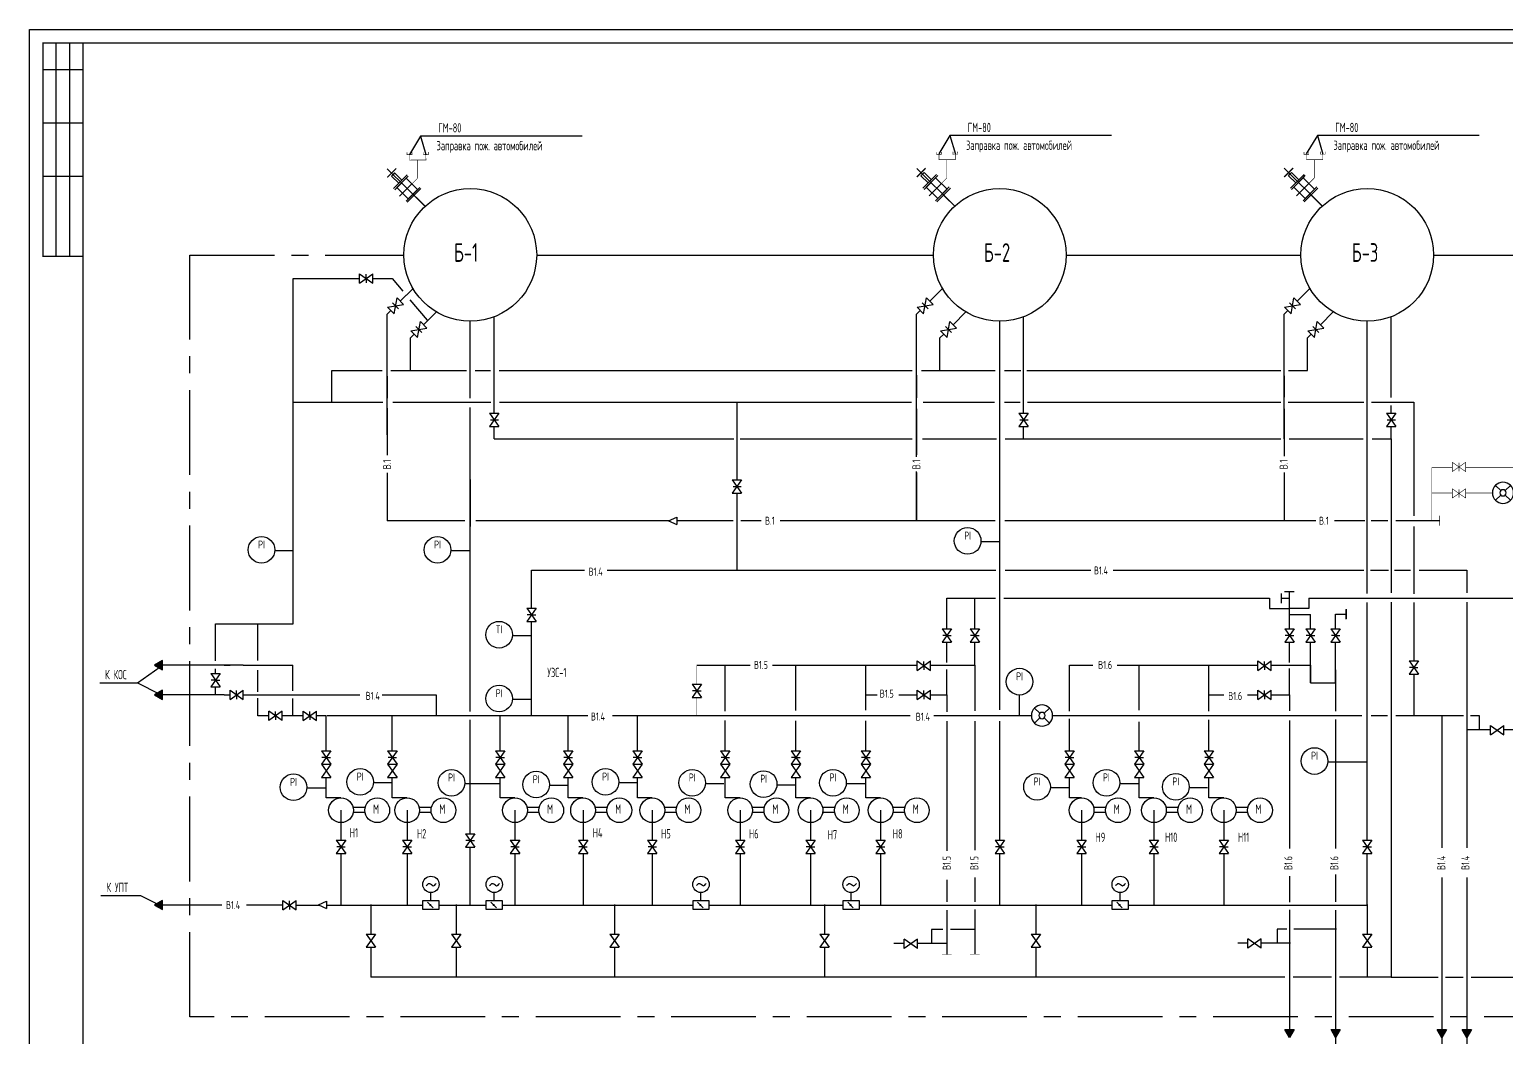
# Model space of a CAD drawing. Extents: x 0 to 841, y 0 to 594.
# Drawn here: x 0 to 554, y 216 to 594 of the extents above; entities that cross this region are included whole.
import ezdxf
from ezdxf.enums import TextEntityAlignment as Align

# ---------------------------------------------------------------- set-up
doc = ezdxf.new("R2010")
doc.units = 0
doc.linetypes.add('CENTER', pattern=[50.8, 31.75, -6.35, 6.35, -6.35])
doc.layers.get('0').update_dxf_attribs({"linetype": 'CONTINUOUS'})
doc.layers.add('KIP', color=5, linetype='CONTINUOUS')
doc.styles.add('ESKD', font='eskd_u.shx', dxfattribs={"width": 0.8, "height": 3.5})

# ---------------------------------------------------------------- blocks, each defined once
blk = doc.blocks.new('STMPLH')
for p, q in [((-10, -80), (-10, 0)), ((-5, 0), (-5, -80))]:
    blk.add_line(p, q)
at = {"const_width": 0.5}
for points in [[(0, -80), (-15, -80), (-15, 0), (0, 0)], [(0, -10), (-15, -10)], [(-15, -30), (0, -30)], [(0, -50), (-15, -50)]]:
    blk.add_lwpolyline(points, dxfattribs=at)
blk = doc.blocks.new('v43')
for points in [[(0.03, 0, 1), (9.97, 0, 1)], [(3.52, 0, 1), (6.47, 0, 1)]]:
    blk.add_lwpolyline(points, format="xyb", close=True)
for points in [[(1.5, 3.5), (3.96, 1.04)], [(8.5, 3.5), (6.04, 1.04)], [(3.96, -1.04), (1.5, -3.5)], [(6.04, -1.04), (8.5, -3.5)]]:
    blk.add_lwpolyline(points)

msp = doc.modelspace()

# ---------------------------------------------------------------- linework, layer by layer
at = {"color": 7, "linetype": 'Continuous'}
msp.add_line((0, 0), (0, 594), dxfattribs=at)
at = {"linetype": 'Continuous'}
msp.add_line((0, 594), (841, 594), dxfattribs=at)
at = {"ltscale": 0.6}
for p, q in [((146.6, 554.08), (142.43, 547.21)), ((154.03, 554.08), (146.6, 554.08)), ((146.6, 554.08), (148.61, 547.12)), ((207.21, 554.07), (146.6, 554.07)), ((345.14, 554.22), (340.97, 547.36)), ((405.75, 554.22), (345.14, 554.22)), ((352.57, 554.22), (345.14, 554.22)), ((345.14, 554.22), (347.15, 547.26)), ((482.93, 554.23), (478.75, 547.36)), ((543.54, 554.22), (482.92, 554.22)), ((490.35, 554.23), (482.93, 554.23)), ((482.93, 554.23), (484.94, 547.27)), ((135.71, 539.06), (136.3, 539.66)), ((138.44, 536.36), (135.71, 539.06)), ((136.89, 540.25), (136.3, 539.66)), ((141.58, 539.53), (136.47, 534.38)), ((139.62, 537.55), (136.89, 540.25)), ((142.02, 539.09), (136.92, 533.94)), ((141.22, 538.28), (142.02, 539.09)), ((334.25, 539.21), (334.84, 539.8)), ((336.98, 536.5), (334.25, 539.21)), ((335.43, 540.39), (334.84, 539.8)), ((340.12, 539.67), (335.01, 534.53)), ((338.15, 537.69), (335.43, 540.39)), ((340.56, 539.23), (335.46, 534.09)), ((339.76, 538.42), (340.56, 539.23)), ((472.04, 539.21), (472.63, 539.81)), ((474.76, 536.51), (472.04, 539.21)), ((473.22, 540.4), (472.63, 539.81)), ((477.9, 539.68), (472.8, 534.53)), ((475.94, 537.7), (473.22, 540.4)), ((478.35, 539.24), (473.24, 534.09)), ((477.54, 538.43), (478.35, 539.24)), ((143.39, 536.13), (138.76, 531.52)), ((146.33, 534.83), (141.22, 529.69)), ((146.77, 534.39), (141.66, 529.24)), ((341.93, 536.27), (337.3, 531.66)), ((344.87, 534.97), (339.76, 529.83)), ((345.31, 534.53), (340.2, 529.39)), ((479.71, 536.28), (475.09, 531.67)), ((482.65, 534.98), (477.54, 529.84)), ((483.09, 534.54), (477.99, 529.39)), ((98.87, 500.63), (123.76, 500.63)), ((98.87, 371.17), (98.87, 500.63)), ((123.76, 502.38), (128.76, 498.87)), ((123.76, 498.87), (128.76, 502.38)), ((123.76, 498.87), (123.76, 502.38)), ((126.26, 500.63), (126.26, 502.23)), ((126.26, 500.63), (126.26, 499.03)), ((128.76, 498.87), (128.76, 502.38)), ((128.76, 498.87), (128.76, 502.38)), ((128.76, 500.63), (135.94, 500.63)), ((135.94, 500.63), (139.93, 495.87)), ((136.73, 487.37), (137.79, 493.38)), ((140.27, 490.9), (137.79, 493.38)), ((140.27, 490.9), (137.79, 493.38)), ((143.79, 496.93), (139.01, 492.16)), ((143.79, 496.93), (141.29, 494.43)), ((335.27, 487.37), (336.33, 493.38)), ((338.81, 490.9), (336.33, 493.38)), ((338.81, 490.9), (336.33, 493.38)), ((342.33, 496.93), (337.55, 492.16)), ((342.33, 496.93), (339.83, 494.43)), ((473.05, 487.37), (474.12, 493.38)), ((476.59, 490.9), (474.12, 493.38)), ((476.59, 490.9), (474.12, 493.38)), ((480.12, 496.93), (475.33, 492.16)), ((480.12, 496.93), (477.61, 494.43)), ((135.47, 488.64), (134.06, 487.23)), ((134.25, 489.86), (140.27, 490.9)), ((136.73, 487.37), (134.25, 489.86)), ((137.26, 490.38), (136.13, 491.51)), ((137.26, 490.38), (138.39, 489.24)), ((142.64, 492.63), (149.05, 484.99)), ((152.56, 488.11), (147.77, 483.34)), ((334.01, 488.64), (332.6, 487.23)), ((332.79, 489.86), (338.81, 490.9)), ((335.27, 487.37), (332.79, 489.86)), ((335.8, 490.38), (334.67, 491.51)), ((335.8, 490.38), (336.93, 489.24)), ((351.1, 488.11), (346.31, 483.34)), ((471.8, 488.64), (470.39, 487.23)), ((470.58, 489.86), (476.59, 490.9)), ((473.05, 487.37), (470.58, 489.86)), ((473.58, 490.38), (472.46, 491.51)), ((473.58, 490.38), (474.71, 489.24)), ((488.88, 488.11), (484.1, 483.34)), ((134.06, 442.06), (134.06, 487.23)), ((143.02, 481.04), (149.03, 482.08)), ((146.02, 481.56), (144.9, 482.69)), ((145.49, 478.56), (146.56, 484.56)), ((149.03, 482.08), (146.56, 484.56)), ((149.03, 482.08), (146.56, 484.56)), ((165.27, 463.73), (165.27, 484.62)), ((174.21, 450.15), (174.21, 486.25)), ((332.6, 433.81), (332.6, 487.23)), ((341.56, 481.04), (347.57, 482.08)), ((344.56, 481.56), (343.44, 482.69)), ((344.03, 478.56), (345.1, 484.56)), ((347.57, 482.08), (345.1, 484.56)), ((347.57, 482.08), (345.1, 484.56)), ((363.81, 380.77), (363.81, 484.62)), ((372.75, 454.26), (372.75, 486.25)), ((470.39, 440.51), (470.39, 487.23)), ((479.34, 481.04), (485.35, 482.08)), ((482.35, 481.56), (481.22, 482.69)), ((481.81, 478.56), (482.88, 484.56)), ((485.35, 482.08), (482.88, 484.56)), ((485.35, 482.08), (482.88, 484.56)), ((501.6, 382.56), (501.6, 484.62)), ((510.53, 456), (510.53, 486.25)), ((144.23, 479.82), (142.83, 478.42)), ((142.83, 466.2), (142.83, 478.42)), ((145.49, 478.56), (143.02, 481.04)), ((146.02, 481.56), (147.15, 480.43)), ((342.77, 479.82), (341.37, 478.42)), ((341.37, 466.2), (341.37, 478.42)), ((344.03, 478.56), (341.56, 481.04)), ((344.56, 481.56), (345.69, 480.43)), ((480.56, 479.82), (479.15, 478.42)), ((479.15, 466.2), (479.15, 478.42)), ((481.81, 478.56), (479.34, 481.04)), ((482.35, 481.56), (483.47, 480.43)), ((113.3, 466.2), (132.22, 466.2)), ((113.3, 454.26), (113.3, 466.2)), ((135.49, 466.2), (163.82, 466.2)), ((167.09, 466.2), (172.79, 466.2)), ((176.06, 466.2), (248.5, 466.2)), ((176.37, 466.2), (331, 466.2)), ((334.42, 466.2), (362.07, 466.2)), ((365.63, 466.2), (371.65, 466.2)), ((373.93, 466.2), (469.14, 466.2)), ((472.13, 466.2), (479.15, 466.2)), ((134.06, 464.09), (134.06, 455.77)), ((165.27, 455.77), (165.27, 463.73)), ((174.21, 450.15), (174.21, 464.12)), ((332.6, 464.37), (332.6, 455.93)), ((363.81, 455.63), (363.81, 464.73)), ((372.75, 450.15), (372.75, 464.4)), ((470.39, 464.22), (470.39, 456.23)), ((98.87, 454.26), (132.5, 454.26)), ((136.21, 454.26), (172.98, 454.26)), ((176.2, 454.26), (330.7, 454.26)), ((335.13, 454.26), (361.79, 454.26)), ((365.63, 454.26), (371.51, 454.26)), ((374.21, 454.26), (469.14, 454.26)), ((471.99, 454.26), (500.32, 454.26)), ((503.16, 454.26), (519.03, 454.26)), ((519.03, 454.26), (519.03, 423.43)), ((134.06, 452.09), (134.06, 434.42)), ((165.27, 409.77), (165.27, 452.24)), ((175.96, 450.15), (172.45, 445.15)), ((172.45, 450.15), (175.96, 445.15)), ((172.45, 450.15), (175.96, 450.15)), ((265.22, 454.09), (265.22, 425.17)), ((332.6, 451.8), (332.6, 434.54)), ((363.81, 411.73), (363.81, 451.51)), ((374.5, 450.15), (370.99, 445.15)), ((370.99, 450.15), (374.5, 445.15)), ((370.99, 450.15), (374.5, 450.15)), ((470.39, 451.81), (470.39, 434.07)), ((501.6, 441.87), (501.6, 452.11)), ((512.28, 450.15), (508.78, 445.15)), ((508.78, 450.15), (512.28, 445.15)), ((508.78, 450.15), (512.28, 450.15)), ((510.53, 450.15), (510.53, 453)), ((172.45, 445.15), (175.96, 445.15)), ((172.45, 445.15), (175.96, 445.15)), ((172.8, 447.67), (175.88, 447.67)), ((174.21, 440.51), (174.21, 445.15)), ((174.21, 440.51), (174.21, 445.15)), ((370.99, 445.15), (374.5, 445.15)), ((370.99, 445.15), (374.5, 445.15)), ((371.34, 447.67), (374.42, 447.67)), ((372.75, 440.51), (372.75, 445.15)), ((508.78, 445.15), (512.28, 445.15)), ((508.78, 445.15), (512.28, 445.15)), ((509.13, 447.67), (512.2, 447.67)), ((510.53, 440.51), (510.53, 445.15)), ((174.21, 440.51), (264.03, 440.51)), ((266.45, 440.51), (331, 440.51)), ((334.85, 440.51), (362.52, 440.51)), ((365.8, 440.51), (469.14, 440.51)), ((472.27, 440.51), (500.03, 440.51)), ((501.6, 411.73), (501.6, 438.46)), ((503.45, 440.51), (510.53, 440.51)), ((510.53, 440.51), (510.53, 382.85)), ((519.03, 442.21), (519.03, 411.73)), ((134.06, 427.76), (134.06, 409.77)), ((332.6, 409.77), (332.6, 428.26)), ((332.6, 427.88), (332.6, 409.77)), ((470.39, 427.89), (470.39, 409.77)), ((165.27, 415.72), (165.27, 425.3)), ((165.27, 425.3), (165.27, 407.73)), ((165.27, 338.34), (165.27, 425.3)), ((263.46, 425.17), (266.97, 420.17)), ((266.97, 425.17), (263.46, 420.17)), ((263.46, 425.17), (266.97, 425.17)), ((263.81, 422.69), (266.89, 422.69)), ((263.46, 420.17), (266.97, 420.17)), ((263.46, 420.17), (266.97, 420.17)), ((265.22, 420.17), (265.22, 391.29)), ((239.63, 409.78), (242.69, 411.16)), ((242.69, 411.16), (242.69, 408.39)), ((163.26, 409.77), (134.06, 409.77)), ((239.65, 409.77), (167.39, 409.77)), ((239.63, 409.78), (242.69, 408.39)), ((248.5, 409.77), (242.69, 409.77)), ((263.89, 409.77), (242.69, 409.77)), ((274.3, 409.77), (266.73, 409.77)), ((362.1, 409.77), (281.44, 409.77)), ((363.81, 339), (363.81, 407.73)), ((482.31, 409.77), (365.65, 409.77)), ((500.67, 409.77), (489.33, 409.77)), ((509.35, 409.77), (503.09, 409.77)), ((528.75, 409.77), (512.34, 409.77)), ((519.03, 407.73), (519.03, 382.42)), ((188.23, 391.29), (208.14, 391.29)), ((188.23, 377.02), (188.23, 391.29)), ((216.59, 391.29), (362.38, 391.29)), ((365.8, 391.29), (397.99, 391.29)), ((406.32, 391.29), (500.37, 391.29)), ((502.79, 391.29), (509.62, 391.29)), ((511.76, 391.29), (517.88, 391.29)), ((521.01, 391.29), (538.95, 391.29)), ((538.95, 391.29), (538.95, 382.87)), ((472.42, 369.33), (472.42, 383.33)), ((186.48, 377.02), (189.98, 377.02)), ((186.48, 377.02), (189.98, 372.03)), ((189.98, 377.02), (186.48, 372.03)), ((344, 369.33), (344, 380.77)), ((344, 380.77), (362.24, 380.77)), ((354.43, 369.33), (354.43, 380.77)), ((365.37, 380.77), (464.93, 380.77)), ((469.42, 380.77), (472.42, 380.77)), ((493.73, 376.71), (493.73, 373.04)), ((501.6, 290.12), (501.6, 379.15)), ((510.53, 379.29), (510.53, 290.23)), ((519.03, 379.15), (519.03, 357.29)), ((538.95, 379.32), (538.95, 287.27)), ((69.75, 371.17), (98.87, 371.17)), ((69.75, 357.29), (69.75, 371.17)), ((85.57, 357.44), (85.57, 371.17)), ((85.57, 371.17), (98.87, 371.17)), ((186.48, 372.03), (189.98, 372.03)), ((186.48, 372.03), (189.98, 372.03)), ((188.23, 374.53), (186.63, 374.53)), ((188.23, 374.53), (189.83, 374.53)), ((188.23, 336.78), (188.23, 372.03)), ((472.42, 374.64), (480.35, 374.64)), ((480.35, 369.33), (480.35, 374.64)), ((489.75, 369.33), (489.75, 374.78)), ((489.75, 374.78), (493.73, 374.78)), ((342.25, 369.33), (345.75, 364.34)), ((345.75, 369.33), (342.25, 364.34)), ((342.25, 369.33), (345.75, 369.33)), ((344, 366.83), (342.4, 366.83)), ((344, 366.83), (345.6, 366.83)), ((356.18, 369.33), (352.67, 364.34)), ((352.67, 369.33), (356.18, 364.34)), ((352.67, 369.33), (356.18, 369.33)), ((354.43, 366.83), (352.83, 366.83)), ((354.43, 366.83), (356.02, 366.83)), ((470.67, 369.33), (474.17, 369.33)), ((470.67, 369.33), (474.17, 364.34)), ((474.17, 369.33), (470.67, 364.34)), ((472.42, 366.83), (470.82, 366.83)), ((472.42, 366.83), (474.02, 366.83)), ((482.1, 369.33), (478.59, 364.34)), ((478.59, 369.33), (482.1, 364.34)), ((478.59, 369.33), (482.1, 369.33)), ((480.35, 366.83), (478.75, 366.83)), ((480.35, 366.83), (481.94, 366.83)), ((488, 369.33), (491.5, 369.33)), ((491.5, 369.33), (488, 364.34)), ((488, 369.33), (491.5, 364.34)), ((489.75, 366.83), (488.15, 366.83)), ((489.75, 366.83), (491.35, 366.83)), ((342.25, 364.34), (345.75, 364.34)), ((342.25, 364.34), (345.75, 364.34)), ((344, 356.74), (344, 364.34)), ((352.67, 364.34), (356.18, 364.34)), ((352.67, 364.34), (356.18, 364.34)), ((354.43, 355.66), (354.43, 364.34)), ((470.67, 364.34), (474.17, 364.34)), ((470.67, 364.34), (474.17, 364.34)), ((472.42, 356.69), (472.42, 364.34)), ((478.59, 364.34), (482.1, 364.34)), ((478.59, 364.34), (482.1, 364.34)), ((480.35, 349.02), (480.35, 364.34)), ((488, 364.34), (491.5, 364.34)), ((488, 364.34), (491.5, 364.34)), ((489.75, 349.02), (489.75, 364.34)), ((501.6, 338.4), (501.6, 364.26)), ((40.51, 349.06), (48.92, 355.02)), ((80.16, 355.66), (49.26, 355.66)), ((72.96, 355.66), (75.17, 355.66)), ((80.16, 355.66), (98.7, 355.66)), ((98.7, 346.09), (98.7, 355.66)), ((250.23, 355.66), (270.19, 355.66)), ((260.89, 338.4), (260.89, 355.66)), ((278.56, 355.66), (313.57, 355.66)), ((287.3, 338.7), (287.3, 355.66)), ((313.57, 355.66), (332.89, 355.66)), ((313.57, 338.85), (313.57, 355.66)), ((332.89, 357.26), (337.89, 353.75)), ((332.89, 353.75), (337.89, 357.26)), ((332.89, 353.75), (332.89, 357.26)), ((335.39, 355.51), (335.39, 357.1)), ((335.39, 355.51), (335.39, 353.91)), ((337.89, 353.75), (337.89, 357.26)), ((337.89, 353.75), (337.89, 357.26)), ((337.89, 355.66), (354.43, 355.66)), ((354.43, 355.66), (354.43, 338.55)), ((389.96, 355.66), (398.7, 355.66)), ((389.96, 338.4), (389.96, 355.66)), ((407.82, 355.66), (442.24, 355.66)), ((416.05, 338.8), (416.05, 355.66)), ((442.24, 355.66), (460.56, 355.66)), ((442.24, 338.4), (442.24, 355.66)), ((460.56, 353.75), (460.56, 357.26)), ((460.56, 353.75), (465.56, 357.26)), ((460.56, 357.26), (465.56, 353.75)), ((463.06, 355.51), (463.06, 357.1)), ((463.06, 355.51), (463.06, 353.91)), ((465.56, 353.75), (465.56, 357.26)), ((465.56, 353.75), (465.56, 357.26)), ((465.56, 355.66), (479.91, 355.66)), ((472.42, 344.57), (472.42, 354.48)), ((480.35, 355.66), (480.35, 349.02)), ((517.28, 357.29), (520.79, 357.29)), ((517.28, 357.29), (520.79, 352.3)), ((520.79, 357.29), (517.28, 352.3)), ((519.03, 354.8), (517.44, 354.8)), ((519.03, 354.8), (520.63, 354.8)), ((26.41, 349.06), (40.51, 349.06)), ((40.51, 349.06), (48.65, 345)), ((68, 352.57), (71.51, 352.57)), ((71.51, 352.57), (68, 347.57)), ((68, 352.57), (71.51, 347.57)), ((69.75, 350.07), (68.15, 350.07)), ((69.75, 352.57), (69.75, 354.35)), ((69.75, 350.07), (71.35, 350.07)), ((85.57, 345.65), (85.57, 353.76)), ((344, 344.57), (344, 354.03)), ((480.35, 349.02), (489.75, 349.02)), ((489.75, 353.94), (489.75, 338.4)), ((517.28, 352.3), (520.79, 352.3)), ((517.28, 352.3), (520.79, 352.3)), ((519.03, 352.3), (519.03, 336.78)), ((72.97, 344.57), (49.26, 344.57)), ((68, 347.57), (71.51, 347.57)), ((68, 347.57), (71.51, 347.57)), ((69.75, 344.57), (69.75, 347.57)), ((72.97, 344.57), (75.17, 344.57)), ((75.17, 342.81), (75.17, 346.32)), ((75.17, 346.32), (80.16, 342.81)), ((75.17, 342.81), (80.16, 346.32)), ((77.66, 344.57), (77.66, 346.16)), ((77.66, 344.57), (77.66, 342.97)), ((80.16, 342.81), (80.16, 346.32)), ((80.16, 342.81), (80.16, 346.32)), ((80.16, 344.57), (93.3, 344.57)), ((93.3, 344.57), (117.19, 344.57)), ((117.19, 344.57), (123.88, 344.57)), ((132.21, 344.57), (152.43, 344.57)), ((152.43, 344.57), (152.43, 336.73)), ((248.47, 348.63), (251.98, 343.63)), ((251.98, 348.63), (248.47, 343.63)), ((248.47, 348.63), (251.98, 348.63)), ((248.47, 343.63), (251.98, 343.63)), ((248.47, 343.63), (251.98, 343.63)), ((250.23, 346.13), (248.63, 346.13)), ((250.23, 346.13), (251.82, 346.13)), ((313.58, 344.57), (317.81, 344.57)), ((325.99, 344.57), (332.89, 344.57)), ((332.89, 342.81), (337.89, 346.32)), ((332.89, 346.32), (337.89, 342.81)), ((332.89, 342.81), (332.89, 346.32)), ((335.39, 344.57), (335.39, 346.16)), ((335.39, 344.57), (335.39, 342.97)), ((337.89, 342.81), (337.89, 346.32)), ((337.89, 342.81), (337.89, 346.32)), ((337.89, 344.57), (344, 344.57)), ((344, 344.57), (344, 338.26)), ((442.25, 344.57), (447.8, 344.57)), ((456.65, 344.57), (460.56, 344.57)), ((460.56, 346.32), (465.56, 342.81)), ((460.56, 342.81), (465.56, 346.32)), ((460.56, 342.81), (460.56, 346.32)), ((463.06, 344.57), (463.06, 346.16)), ((463.06, 344.57), (463.06, 342.97)), ((465.56, 342.81), (465.56, 346.32)), ((465.56, 342.81), (465.56, 346.32)), ((465.56, 344.57), (472.42, 344.57)), ((472.42, 344.57), (472.42, 338.55)), ((85.57, 336.73), (85.57, 343.29)), ((94.77, 338.49), (89.77, 334.98)), ((94.77, 334.98), (89.77, 338.49)), ((89.77, 334.98), (89.77, 338.49)), ((89.77, 334.98), (89.77, 338.49)), ((92.27, 336.73), (92.27, 338.33)), ((94.77, 334.98), (94.77, 338.49)), ((98.7, 336.78), (98.7, 343.15)), ((102.66, 338.49), (107.65, 334.98)), ((102.66, 334.98), (107.65, 338.49)), ((102.66, 334.98), (102.66, 338.49)), ((105.16, 336.73), (105.16, 338.33)), ((107.65, 334.98), (107.65, 338.49)), ((107.65, 334.98), (107.65, 338.49)), ((89.77, 336.73), (85.57, 336.73)), ((92.27, 336.73), (92.27, 335.14)), ((94.77, 336.78), (102.66, 336.78)), ((105.16, 336.73), (105.16, 335.14)), ((107.65, 336.78), (111.21, 336.78)), ((111.21, 323.63), (111.21, 336.78)), ((111.6, 336.78), (209.32, 336.78)), ((136.03, 323.63), (136.03, 336.78)), ((165.27, 292.52), (165.27, 335.21)), ((176.47, 323.63), (176.47, 336.78)), ((201.98, 323.63), (201.98, 336.78)), ((218.6, 336.78), (330.27, 336.78)), ((227.95, 323.63), (227.95, 336.78)), ((260.89, 323.63), (260.89, 335.01)), ((287.3, 323.63), (287.3, 334.87)), ((313.57, 323.63), (313.57, 334.87)), ((339.12, 336.78), (375.66, 336.78)), ((344, 334.72), (344, 286.08)), ((354.43, 334.72), (354.43, 286.36)), ((363.81, 290.12), (363.81, 334.72)), ((383.64, 336.78), (499.51, 336.78)), ((389.96, 323.63), (389.96, 335.6)), ((416.05, 323.63), (416.05, 334.42)), ((442.24, 323.63), (442.24, 335.16)), ((472.42, 335.01), (472.42, 286.96)), ((489.75, 335.31), (489.75, 286.96)), ((501.6, 290.12), (501.6, 335.31)), ((503.07, 336.78), (509.21, 336.78)), ((510.53, 336.78), (510.53, 238.77)), ((512.34, 336.78), (529.54, 336.78)), ((529.54, 336.78), (529.54, 287.27)), ((529.54, 336.78), (537.73, 336.78)), ((540.29, 336.78), (543.57, 336.78)), ((543.57, 336.78), (543.57, 331.53)), ((547.86, 333.12), (552.86, 329.61)), ((547.86, 329.61), (552.86, 333.12)), ((547.86, 329.61), (547.86, 333.12)), ((552.86, 329.61), (552.86, 333.12)), ((552.86, 329.61), (552.86, 333.12)), ((538.95, 331.53), (547.86, 331.53)), ((552.86, 331.53), (556.68, 331.53)), ((112.97, 323.63), (109.46, 318.63)), ((109.46, 323.63), (112.97, 318.63)), ((109.46, 323.63), (112.97, 323.63)), ((137.79, 323.63), (134.28, 318.63)), ((134.28, 323.63), (137.79, 318.63)), ((134.28, 323.63), (137.79, 323.63)), ((178.22, 323.63), (174.71, 318.63)), ((174.71, 323.63), (178.22, 318.63)), ((174.71, 323.63), (178.22, 323.63)), ((203.74, 323.63), (200.23, 318.63)), ((200.23, 323.63), (203.74, 318.63)), ((200.23, 323.63), (203.74, 323.63)), ((229.7, 323.63), (226.2, 318.63)), ((226.2, 323.63), (229.7, 318.63)), ((226.2, 323.63), (229.7, 323.63)), ((262.65, 323.63), (259.14, 318.63)), ((259.14, 323.63), (262.65, 318.63)), ((259.14, 323.63), (262.65, 323.63)), ((289.05, 323.63), (285.54, 318.63)), ((285.54, 323.63), (289.05, 318.63)), ((285.54, 323.63), (289.05, 323.63)), ((315.32, 323.63), (311.82, 318.63)), ((311.82, 323.63), (315.32, 318.63)), ((311.82, 323.63), (315.32, 323.63)), ((391.71, 323.63), (388.21, 318.63)), ((388.21, 323.63), (391.71, 318.63)), ((388.21, 323.63), (391.71, 323.63)), ((417.8, 323.63), (414.3, 318.63)), ((414.3, 323.63), (417.8, 318.63)), ((414.3, 323.63), (417.8, 323.63)), ((443.99, 323.63), (440.49, 318.63)), ((440.49, 323.63), (443.99, 318.63)), ((440.49, 323.63), (443.99, 323.63)), ((109.46, 318.63), (112.97, 318.63)), ((109.46, 318.63), (112.97, 313.64)), ((112.97, 318.63), (109.46, 313.64)), ((109.46, 318.63), (112.97, 318.63)), ((111.21, 321.13), (109.62, 321.13)), ((111.21, 321.13), (112.81, 321.13)), ((134.28, 318.63), (137.79, 313.64)), ((137.79, 318.63), (134.28, 313.64)), ((134.28, 318.63), (137.79, 318.63)), ((134.28, 318.63), (137.79, 318.63)), ((136.03, 321.13), (134.44, 321.13)), ((136.03, 321.13), (137.63, 321.13)), ((174.71, 318.63), (178.22, 313.64)), ((178.22, 318.63), (174.71, 313.64)), ((174.71, 318.63), (178.22, 318.63)), ((174.71, 318.63), (178.22, 318.63)), ((176.47, 321.13), (174.87, 321.13)), ((176.47, 321.13), (178.06, 321.13)), ((200.23, 318.63), (203.74, 313.64)), ((203.74, 318.63), (200.23, 313.64)), ((200.23, 318.63), (203.74, 318.63)), ((200.23, 318.63), (203.74, 318.63)), ((201.98, 321.13), (200.39, 321.13)), ((201.98, 321.13), (203.58, 321.13)), ((226.2, 318.63), (229.7, 313.64)), ((229.7, 318.63), (226.2, 313.64)), ((226.2, 318.63), (229.7, 318.63)), ((226.2, 318.63), (229.7, 318.63)), ((227.95, 321.13), (226.35, 321.13)), ((227.95, 321.13), (229.55, 321.13)), ((259.14, 318.63), (262.65, 313.64)), ((262.65, 318.63), (259.14, 313.64)), ((259.14, 318.63), (262.65, 318.63)), ((259.14, 318.63), (262.65, 318.63)), ((260.89, 321.13), (259.3, 321.13)), ((260.89, 321.13), (262.49, 321.13)), ((285.54, 318.63), (289.05, 313.64)), ((289.05, 318.63), (285.54, 313.64)), ((285.54, 318.63), (289.05, 318.63)), ((285.54, 318.63), (289.05, 318.63)), ((287.3, 321.13), (285.7, 321.13)), ((287.3, 321.13), (288.9, 321.13)), ((311.82, 318.63), (315.32, 313.64)), ((315.32, 318.63), (311.82, 313.64)), ((311.82, 318.63), (315.32, 318.63)), ((311.82, 318.63), (315.32, 318.63)), ((313.57, 321.13), (311.97, 321.13)), ((313.57, 321.13), (315.17, 321.13)), ((388.21, 318.63), (391.71, 313.64)), ((391.71, 318.63), (388.21, 313.64)), ((388.21, 318.63), (391.71, 318.63)), ((388.21, 318.63), (391.71, 318.63)), ((389.96, 321.13), (388.36, 321.13)), ((389.96, 321.13), (391.56, 321.13)), ((414.3, 318.63), (417.8, 313.64)), ((417.8, 318.63), (414.3, 313.64)), ((414.3, 318.63), (417.8, 318.63)), ((414.3, 318.63), (417.8, 318.63)), ((416.05, 321.13), (414.45, 321.13)), ((416.05, 321.13), (417.65, 321.13)), ((440.49, 318.63), (443.99, 313.64)), ((443.99, 318.63), (440.49, 313.64)), ((440.49, 318.63), (443.99, 318.63)), ((440.49, 318.63), (443.99, 318.63)), ((442.24, 321.13), (440.64, 321.13)), ((442.24, 321.13), (443.84, 321.13)), ((109.46, 313.64), (112.97, 313.64)), ((111.21, 305.94), (111.21, 313.64)), ((134.28, 313.64), (137.79, 313.64)), ((136.03, 305.94), (136.03, 313.64)), ((174.71, 313.64), (178.22, 313.64)), ((176.47, 305.94), (176.47, 313.64)), ((200.23, 313.64), (203.74, 313.64)), ((201.98, 305.94), (201.98, 313.64)), ((226.2, 313.64), (229.7, 313.64)), ((227.95, 305.94), (227.95, 313.64)), ((259.14, 313.64), (262.65, 313.64)), ((260.89, 305.94), (260.89, 313.64)), ((285.54, 313.64), (289.05, 313.64)), ((287.3, 305.94), (287.3, 313.64)), ((311.82, 313.64), (315.32, 313.64)), ((313.57, 305.94), (313.57, 313.64)), ((388.21, 313.64), (391.71, 313.64)), ((389.96, 305.94), (389.96, 313.64)), ((414.3, 313.64), (417.8, 313.64)), ((416.05, 305.94), (416.05, 313.64)), ((440.49, 313.64), (443.99, 313.64)), ((442.24, 305.94), (442.24, 313.64)), ((116.7, 305.94), (111.21, 305.94)), ((141.52, 305.94), (136.03, 305.94)), ((181.95, 305.94), (176.47, 305.94)), ((207.47, 305.94), (201.98, 305.94)), ((233.44, 305.94), (227.95, 305.94)), ((266.46, 305.94), (260.89, 305.94)), ((292.87, 305.94), (287.3, 305.94)), ((319.14, 305.94), (313.57, 305.94)), ((394.5, 305.94), (389.96, 305.94)), ((421.62, 305.94), (416.05, 305.94)), ((447.81, 305.94), (442.24, 305.94)), ((116.78, 301.3), (116.78, 290.12)), ((125.82, 302.29), (121.18, 302.29)), ((125.82, 300.43), (121.18, 300.43)), ((141.6, 301.3), (141.6, 290.12)), ((150.64, 302.29), (146, 302.29)), ((150.64, 300.43), (146, 300.43)), ((182.03, 301.3), (182.03, 290.12)), ((191.08, 302.29), (186.43, 302.29)), ((191.08, 300.43), (186.43, 300.43)), ((207.55, 301.3), (207.55, 290.12)), ((216.59, 302.29), (211.95, 302.29)), ((216.59, 300.43), (211.95, 300.43)), ((233.52, 301.3), (233.52, 290.12)), ((242.56, 302.29), (237.92, 302.29)), ((242.56, 300.43), (237.92, 300.43)), ((266.46, 301.3), (266.46, 290.12)), ((275.5, 302.29), (270.86, 302.29)), ((275.5, 300.43), (270.86, 300.43)), ((292.87, 301.3), (292.87, 290.12)), ((301.91, 302.29), (297.27, 302.29)), ((301.91, 300.43), (297.27, 300.43)), ((319.14, 301.3), (319.14, 290.12)), ((328.18, 302.29), (323.54, 302.29)), ((328.18, 300.43), (323.54, 300.43)), ((394.5, 301.3), (394.5, 290.12)), ((403.54, 302.29), (398.9, 302.29)), ((403.54, 300.43), (398.9, 300.43)), ((421.62, 301.3), (421.62, 290.12)), ((430.66, 302.29), (426.02, 302.29)), ((430.66, 300.43), (426.02, 300.43)), ((447.81, 301.3), (447.81, 290.12)), ((456.85, 302.29), (452.21, 302.29)), ((456.85, 300.43), (452.21, 300.43)), ((118.54, 290.12), (115.03, 285.13)), ((115.03, 290.12), (118.54, 285.13)), ((115.03, 290.12), (118.54, 290.12)), ((139.85, 290.12), (143.36, 290.12)), ((143.36, 290.12), (139.85, 285.13)), ((139.85, 290.12), (143.36, 285.13)), ((163.45, 292.52), (166.96, 287.52)), ((166.96, 292.52), (163.45, 287.52)), ((163.45, 292.52), (166.96, 292.52)), ((165.21, 290.02), (163.61, 290.02)), ((165.21, 290.02), (166.81, 290.02)), ((180.28, 290.12), (183.79, 290.12)), ((183.79, 290.12), (180.28, 285.13)), ((180.28, 290.12), (183.79, 285.13)), ((205.8, 290.12), (209.31, 290.12)), ((209.31, 290.12), (205.8, 285.13)), ((205.8, 290.12), (209.31, 285.13)), ((231.77, 290.12), (235.27, 290.12)), ((235.27, 290.12), (231.77, 285.13)), ((231.77, 290.12), (235.27, 285.13)), ((264.71, 290.12), (268.22, 290.12)), ((268.22, 290.12), (264.71, 285.13)), ((264.71, 290.12), (268.22, 285.13)), ((291.11, 290.12), (294.62, 290.12)), ((294.62, 290.12), (291.11, 285.13)), ((291.11, 290.12), (294.62, 285.13)), ((317.39, 290.12), (320.89, 290.12)), ((320.89, 290.12), (317.39, 285.13)), ((317.39, 290.12), (320.89, 285.13)), ((362.06, 290.12), (365.56, 290.12)), ((365.56, 290.12), (362.06, 285.13)), ((362.06, 290.12), (365.56, 285.13)), ((392.75, 290.12), (396.25, 290.12)), ((396.25, 290.12), (392.75, 285.13)), ((392.75, 290.12), (396.25, 285.13)), ((419.87, 290.12), (423.37, 290.12)), ((423.37, 290.12), (419.87, 285.13)), ((419.87, 290.12), (423.37, 285.13)), ((446.06, 290.12), (449.56, 290.12)), ((449.56, 290.12), (446.06, 285.13)), ((446.06, 290.12), (449.56, 285.13)), ((499.85, 290.12), (503.35, 285.13)), ((503.35, 290.12), (499.85, 285.13)), ((499.85, 290.12), (503.35, 290.12)), ((115.03, 285.13), (118.54, 285.13)), ((115.03, 285.13), (118.54, 285.13)), ((116.78, 287.62), (115.18, 287.62)), ((116.78, 287.62), (118.38, 287.62)), ((116.78, 285.13), (116.78, 265.77)), ((139.85, 285.13), (143.36, 285.13)), ((139.85, 285.13), (143.36, 285.13)), ((141.6, 287.62), (140, 287.62)), ((141.6, 287.62), (143.2, 287.62)), ((141.6, 285.13), (141.6, 265.77)), ((163.45, 287.52), (166.96, 287.52)), ((163.45, 287.52), (166.96, 287.52)), ((165.27, 265.77), (165.27, 287.52)), ((180.28, 285.13), (183.79, 285.13)), ((180.28, 285.13), (183.79, 285.13)), ((182.03, 287.62), (180.44, 287.62)), ((182.03, 287.62), (183.63, 287.62)), ((182.03, 285.13), (182.03, 265.77)), ((205.8, 285.13), (209.31, 285.13)), ((205.8, 285.13), (209.31, 285.13)), ((207.55, 287.62), (205.96, 287.62)), ((207.55, 287.62), (209.15, 287.62)), ((207.55, 285.13), (207.55, 265.77)), ((231.77, 285.13), (235.27, 285.13)), ((231.77, 285.13), (235.27, 285.13)), ((233.52, 287.62), (231.92, 287.62)), ((233.52, 287.62), (235.12, 287.62)), ((233.52, 285.13), (233.52, 265.77)), ((264.71, 285.13), (268.22, 285.13)), ((264.71, 285.13), (268.22, 285.13)), ((266.46, 287.62), (264.86, 287.62)), ((266.46, 287.62), (268.06, 287.62)), ((266.46, 285.13), (266.46, 265.77)), ((291.11, 285.13), (294.62, 285.13)), ((291.11, 285.13), (294.62, 285.13)), ((292.87, 287.62), (291.27, 287.62)), ((292.87, 287.62), (294.46, 287.62)), ((292.87, 285.13), (292.87, 265.77)), ((317.39, 285.13), (320.89, 285.13)), ((317.39, 285.13), (320.89, 285.13)), ((319.14, 287.62), (317.54, 287.62)), ((319.14, 287.62), (320.74, 287.62)), ((319.14, 285.13), (319.14, 265.77)), ((362.06, 285.13), (365.56, 285.13)), ((362.06, 285.13), (365.56, 285.13)), ((363.81, 287.62), (362.21, 287.62)), ((363.81, 287.62), (365.41, 287.62)), ((363.81, 265.77), (363.81, 285.13)), ((392.75, 285.13), (396.25, 285.13)), ((392.75, 285.13), (396.25, 285.13)), ((394.5, 287.62), (392.9, 287.62)), ((394.5, 287.62), (396.1, 287.62)), ((394.5, 285.13), (394.5, 265.77)), ((419.87, 285.13), (423.37, 285.13)), ((419.87, 285.13), (423.37, 285.13)), ((421.62, 287.62), (420.02, 287.62)), ((421.62, 287.62), (423.22, 287.62)), ((421.62, 285.13), (421.62, 265.77)), ((446.06, 285.13), (449.56, 285.13)), ((446.06, 285.13), (449.56, 285.13)), ((447.81, 287.62), (446.21, 287.62)), ((447.81, 287.62), (449.41, 287.62)), ((447.81, 285.13), (447.81, 265.77)), ((499.85, 285.13), (503.35, 285.13)), ((499.85, 285.13), (503.35, 285.13)), ((501.6, 287.62), (500, 287.62)), ((501.6, 287.62), (503.2, 287.62)), ((501.6, 265.77), (501.6, 285.13)), ((501.6, 265.77), (501.6, 285.13)), ((489.75, 277.21), (489.75, 266.95)), ((344, 275.19), (344, 266.95)), ((354.43, 276.05), (354.43, 266.95)), ((472.42, 276.64), (472.42, 266.8)), ((529.54, 276.09), (529.54, 216.12)), ((538.95, 276.09), (538.95, 216.12)), ((26.69, 269.3), (41.6, 269.3)), ((41.6, 269.3), (48.11, 266.05)), ((94.95, 267.48), (99.95, 263.97)), ((94.95, 263.97), (99.95, 267.48)), ((94.95, 263.97), (94.95, 267.48)), ((97.45, 265.73), (97.45, 267.33)), ((99.95, 263.97), (99.95, 267.48)), ((99.95, 263.97), (99.95, 267.48)), ((108.31, 265.84), (111.38, 267.22)), ((108.31, 265.84), (111.38, 264.45)), ((111.38, 267.22), (111.38, 264.45)), ((128.01, 265.92), (128.01, 254.9)), ((149.25, 266.81), (151.3, 264.77)), ((150.52, 267.33), (150.52, 270.44)), ((159.99, 265.92), (159.99, 254.9)), ((172.99, 266.81), (175.04, 264.77)), ((174.26, 267.33), (174.26, 270.44)), ((219.39, 265.92), (219.39, 254.9)), ((250.5, 266.81), (252.54, 264.77)), ((251.77, 267.33), (251.77, 270.44)), ((298.11, 265.92), (298.11, 254.9)), ((306.79, 266.81), (308.84, 264.77)), ((308.07, 267.33), (308.07, 270.44)), ((377.31, 265.92), (377.31, 254.9)), ((407.68, 266.81), (409.73, 264.77)), ((408.96, 267.33), (408.96, 270.44)), ((501.6, 265.92), (501.6, 254.9)), ((72.16, 265.77), (49.89, 265.77)), ((94.95, 265.77), (81.32, 265.77)), ((97.45, 265.73), (97.45, 264.13)), ((99.95, 265.77), (108.45, 265.77)), ((111.54, 265.77), (147.41, 265.77)), ((153.64, 265.77), (171.15, 265.77)), ((177.38, 265.77), (233.52, 265.77)), ((180.4, 265.77), (191.56, 265.77)), ((197.79, 265.77), (248.66, 265.77)), ((254.88, 265.77), (304.95, 265.77)), ((311.18, 265.77), (319.14, 265.77)), ((319.17, 265.77), (405.84, 265.77)), ((344, 263.86), (344, 247.23)), ((354.43, 264.15), (354.43, 247.37)), ((412.07, 265.77), (501.6, 265.77)), ((423.34, 265.77), (501.6, 265.77)), ((472.42, 264.01), (472.42, 216.12)), ((489.75, 263.86), (489.75, 216.12)), ((126.26, 254.9), (129.76, 249.91)), ((129.76, 254.9), (126.26, 249.91)), ((126.26, 254.9), (129.76, 254.9)), ((158.24, 254.9), (161.75, 249.91)), ((161.75, 254.9), (158.24, 249.91)), ((158.24, 254.9), (161.75, 254.9)), ((217.64, 254.9), (221.15, 249.91)), ((221.15, 254.9), (217.64, 249.91)), ((217.64, 254.9), (221.15, 254.9)), ((296.35, 254.9), (299.86, 249.91)), ((299.86, 254.9), (296.35, 249.91)), ((296.35, 254.9), (299.86, 254.9)), ((338.2, 256.65), (338.2, 251.4)), ((342.43, 256.65), (338.2, 256.65)), ((354.43, 256.65), (345.27, 256.65)), ((375.56, 254.9), (379.06, 249.91)), ((379.06, 254.9), (375.56, 249.91)), ((375.56, 254.9), (379.06, 254.9)), ((467.77, 256.72), (467.77, 251.47)), ((471.48, 256.72), (467.77, 256.72)), ((490.09, 256.72), (474.04, 256.72)), ((503.35, 254.9), (499.85, 249.91)), ((499.85, 254.9), (503.35, 249.91)), ((499.85, 254.9), (503.35, 254.9)), ((126.26, 249.91), (129.76, 249.91)), ((126.26, 249.91), (129.76, 249.91)), ((128.01, 249.91), (128.01, 238.77)), ((158.24, 249.91), (161.75, 249.91)), ((158.24, 249.91), (161.75, 249.91)), ((159.99, 249.91), (159.99, 238.77)), ((217.64, 249.91), (221.15, 249.91)), ((217.64, 249.91), (221.15, 249.91)), ((219.39, 249.91), (219.39, 238.77)), ((296.35, 249.91), (299.86, 249.91)), ((296.35, 249.91), (299.86, 249.91)), ((298.11, 249.91), (298.11, 238.77)), ((327.96, 251.4), (324.13, 251.4)), ((327.96, 249.48), (327.96, 252.99)), ((327.96, 249.48), (327.96, 252.99)), ((332.95, 252.99), (327.96, 249.48)), ((332.95, 249.48), (327.96, 252.99)), ((332.95, 249.48), (332.95, 252.99)), ((344, 251.4), (332.95, 251.4)), ((375.56, 249.91), (379.06, 249.91)), ((375.56, 249.91), (379.06, 249.91)), ((377.31, 249.91), (377.31, 238.77)), ((456.87, 251.47), (453.05, 251.47)), ((461.87, 253.06), (456.87, 249.56)), ((461.87, 249.56), (456.87, 253.06)), ((456.87, 249.56), (456.87, 253.06)), ((456.87, 249.56), (456.87, 253.06)), ((461.87, 249.56), (461.87, 253.06)), ((472.76, 251.47), (461.87, 251.47)), ((499.85, 249.91), (503.35, 249.91)), ((499.85, 249.91), (503.35, 249.91)), ((501.6, 249.91), (501.6, 238.77)), ((470.74, 238.77), (128.01, 238.77)), ((488.25, 238.77), (473.88, 238.77)), ((510.53, 238.77), (491.24, 238.77)), ((510.53, 238.77), (528.2, 238.77)), ((530.9, 238.77), (537.59, 238.77)), ((540.58, 238.77), (636.98, 238.77))]:
    msp.add_line(p, q, dxfattribs=at)
at = {"ltscale": 0.1}
for p, q in [((134.12, 541.82), (148.33, 527.72)), ((332.66, 541.96), (346.87, 527.86)), ((470.45, 541.97), (484.66, 527.87))]:
    msp.add_line(p, q, dxfattribs=at)
for p, q in [((489.75, 216.12), (489.75, 196.76)), ((529.54, 216.12), (529.54, 195.61)), ((538.95, 216.12), (538.95, 196.76))]:
    msp.add_line(p, q)
at = {"color": 7, "linetype": 'Continuous', "const_width": 0.5}
msp.add_lwpolyline([(20, 5), (20, 589), (836, 589), (836, 5)], close=True, dxfattribs=at)
at = {"ltscale": 0.6}
for points, const_width in [([(347.15, 547.26), (348.06, 547.27), (348.05, 548.17)], 0.2), ([(484.94, 547.27), (484.03, 547.26), (484.02, 548.17)], 0.2), ([(484.94, 547.27), (485.84, 547.27), (485.83, 548.18)], 0.2), ([(142.48, 547.07), (141.57, 547.06), (141.56, 547.97)], 0.2), ([(142.48, 547.07), (143.38, 547.08), (143.38, 547.98)], 0.2), ([(145.56, 545.07), (142.49, 545.05), (142.48, 547.07)], 0.2), ([(145.41, 538.17), (145.44, 545.07)], 0.2), ([(145.56, 545.07), (148.63, 545.09), (148.61, 547.12)], 0.2), ([(148.61, 547.12), (147.71, 547.11), (147.7, 548.02)], 0.2), ([(148.61, 547.12), (149.52, 547.12), (149.51, 548.03)], 0.2), ([(341.02, 547.21), (340.11, 547.2), (340.1, 548.11)], 0.2), ([(341.02, 547.21), (341.92, 547.22), (341.92, 548.12)], 0.2), ([(344.1, 545.21), (341.03, 545.19), (341.02, 547.21)], 0.2), ([(343.95, 538.31), (343.98, 545.21)], 0.2), ([(344.1, 545.21), (347.17, 545.24), (347.15, 547.26)], 0.2), ([(347.15, 547.26), (346.24, 547.25), (346.24, 548.16)], 0.2), ([(478.8, 547.22), (477.9, 547.21), (477.89, 548.12)], 0.2), ([(478.8, 547.22), (479.71, 547.22), (479.7, 548.13)], 0.2), ([(481.88, 545.22), (478.82, 545.19), (478.8, 547.22)], 0.2), ([(481.74, 538.32), (481.76, 545.22)], 0.2), ([(481.88, 545.22), (484.95, 545.24), (484.94, 547.27)], 0.2), ([(137.48, 541.93), (134.14, 538.57)], 0.5), ([(145.41, 538.17), (143.39, 536.13)], 0.2), ([(336.02, 542.07), (332.68, 538.71)], 0.5), ([(343.95, 538.31), (341.93, 536.27)], 0.2), ([(473.8, 542.08), (470.46, 538.72)], 0.5), ([(481.74, 538.32), (479.71, 536.28)], 0.2), ([(144.21, 531.81), (148.33, 527.72)], 0.5), ([(342.75, 531.95), (346.87, 527.86)], 0.5), ([(480.53, 531.96), (484.66, 527.87)], 0.5), ([(525.83, 429.9), (533.59, 429.9)], 0.2), ([(525.83, 420.24), (525.83, 429.9)], 0.2), ([(533.5, 428.26), (533.5, 431.77)], 0.2), ([(533.5, 431.77), (538.5, 428.26)], 0.2), ([(533.5, 428.26), (538.5, 431.77)], 0.2), ([(536, 430.02), (536, 431.62)], 0.2), ([(536, 430.02), (536, 428.42)], 0.2), ([(538.5, 428.26), (538.5, 431.77)], 0.2), ([(538.5, 428.26), (538.5, 431.77)], 0.2), ([(538.5, 429.9), (580.45, 429.9)], 0.2), ([(533.5, 418.33), (533.5, 421.83)], 0.2), ([(533.5, 418.33), (538.5, 421.83)], 0.2), ([(533.5, 421.83), (538.5, 418.33)], 0.2), ([(536, 420.08), (536, 421.68)], 0.2), ([(538.5, 418.33), (538.5, 421.83)], 0.2), ([(538.5, 418.33), (538.5, 421.83)], 0.2), ([(525.83, 420.24), (525.83, 409.77)], 0.2), ([(533.5, 420.24), (525.83, 420.24)], 0.2), ([(536, 420.08), (536, 418.48)], 0.2), ([(548.5, 420.24), (538.51, 420.24)], 0.2), ([(528.75, 411.7), (528.75, 408.03)], 0.2), ([(250.23, 355.66), (250.23, 348.56)], 0.2), ([(250.23, 343.57), (250.23, 336.78)], 0.2), ([(342.17, 247.23), (345.83, 247.23)], 0.2), ([(352.59, 247.37), (356.26, 247.37)], 0.2)]:
    msp.add_lwpolyline(points, dxfattribs=dict(at, const_width=const_width))
for points in [[(141.22, 538.28), (145.52, 534.01), (142.03, 530.5), (137.73, 534.77)], [(339.76, 538.42), (344.05, 534.16), (340.57, 530.64), (336.27, 534.91)], [(477.54, 538.43), (481.84, 534.16), (478.35, 530.65), (474.06, 534.92)], [(147.41, 264.22), (153.64, 264.22), (153.64, 267.33), (147.41, 267.33)], [(171.15, 264.22), (177.38, 264.22), (177.38, 267.33), (171.15, 267.33)], [(248.66, 264.22), (254.88, 264.22), (254.88, 267.33), (248.66, 267.33)], [(304.95, 264.22), (311.18, 264.22), (311.18, 267.33), (304.95, 267.33)], [(405.84, 264.22), (412.07, 264.22), (412.07, 267.33), (405.84, 267.33)]]:
    msp.add_lwpolyline(points, close=True)
at = {"linetype": 'CENTER'}
msp.add_lwpolyline([(526.49, 509.35), (628, 509.35), (628, 223.85), (60.11, 223.85), (60.11, 509.35), (140.38, 509.35)], dxfattribs=at)
for points in [[(190.17, 509.35), (338.92, 509.35)], [(388.71, 509.35), (476.7, 509.35)]]:
    msp.add_lwpolyline(points)
at = {"ltscale": 0.6}
for points in [[(469.42, 378.94), (469.42, 382.6)], [(470.59, 383.33), (474.25, 383.33)], [(464.93, 380.77), (464.93, 376.99)], [(464.93, 376.99), (472.42, 376.99)], [(479.69, 376.99), (472.42, 376.99)], [(479.69, 380.77), (573.06, 380.77)], [(479.69, 380.77), (479.69, 376.99)], [(493.73, 372.95), (493.73, 376.61)]]:
    msp.add_lwpolyline(points, dxfattribs=at)
for points in [[(46.89, 355.66), (49.89, 353.93), (49.89, 357.4)], [(46.89, 344.57), (49.89, 342.83), (49.89, 346.3)], [(46.89, 265.77), (49.89, 264.04), (49.89, 267.51)], [(472.42, 216.12), (470.69, 219.12), (474.15, 219.12)], [(489.75, 216.12), (488.02, 219.12), (491.48, 219.12)], [(529.54, 216.12), (527.81, 219.12), (531.27, 219.12)], [(538.95, 216.12), (537.21, 219.12), (540.68, 219.12)]]:
    msp.add_lwpolyline(points, close=True, dxfattribs=at)
at = {"ltscale": 0.6, "const_width": 0.412}
for points in [[(150.08, 265.77, 1), (150.5, 265.77, 1)], [(173.82, 265.77, 1), (174.24, 265.77, 1)], [(251.33, 265.77, 1), (251.74, 265.77, 1)], [(307.63, 265.77, 1), (308.04, 265.77, 1)], [(408.52, 265.77, 1), (408.93, 265.77, 1)]]:
    msp.add_lwpolyline(points, format="xyb", close=True, dxfattribs=at)
at = {"ltscale": 0.6}
for centre, radius in [((165.27, 509.51), 24.89), ((363.81, 509.51), 24.89), ((501.6, 509.51), 24.89), ((116.78, 301.3), 4.64), ((130.37, 301.3), 4.64), ((141.6, 301.3), 4.64), ((155.19, 301.3), 4.64), ((182.03, 301.3), 4.64), ((195.62, 301.3), 4.64), ((207.55, 301.3), 4.64), ((221.14, 301.3), 4.64), ((233.52, 301.3), 4.64), ((247.1, 301.3), 4.64), ((266.46, 301.3), 4.64), ((280.05, 301.3), 4.64), ((292.87, 301.3), 4.64), ((306.45, 301.3), 4.64), ((319.14, 301.3), 4.64), ((332.72, 301.3), 4.64), ((394.5, 301.3), 4.64), ((408.08, 301.3), 4.64), ((421.62, 301.3), 4.64), ((435.2, 301.3), 4.64), ((447.81, 301.3), 4.64), ((461.39, 301.3), 4.64), ((150.52, 273.51), 3.07), ((174.26, 273.51), 3.07), ((251.77, 273.51), 3.07), ((308.07, 273.51), 3.07), ((408.96, 273.51), 3.07)]:
    msp.add_circle(centre, radius, dxfattribs=at)
for points in [[(148.78, 273.06), (149.95, 273.86), (151.39, 273.02), (152.53, 273.86)], [(172.52, 273.06), (173.69, 273.86), (175.13, 273.02), (176.27, 273.86)], [(250.03, 273.06), (251.2, 273.86), (252.64, 273.02), (253.77, 273.86)], [(306.32, 273.06), (307.5, 273.86), (308.94, 273.02), (310.07, 273.86)], [(407.21, 273.06), (408.38, 273.86), (409.82, 273.02), (410.96, 273.86)]]:
    msp.add_spline(points, degree=3, dxfattribs=at)
for points in [[(49.89, 353.93), (49.89, 357.4), (46.89, 355.66)], [(49.89, 342.83), (49.89, 346.3), (46.89, 344.57)], [(109.46, 318.63), (111.21, 316.14), (112.97, 318.63), (109.46, 318.63)], [(134.28, 318.63), (136.03, 316.14), (137.79, 318.63), (134.28, 318.63)], [(174.71, 318.63), (176.47, 316.14), (178.22, 318.63), (174.71, 318.63)], [(200.23, 318.63), (201.98, 316.14), (203.74, 318.63), (200.23, 318.63)], [(226.2, 318.63), (227.95, 316.14), (229.7, 318.63), (226.2, 318.63)], [(259.14, 318.63), (260.89, 316.14), (262.65, 318.63), (259.14, 318.63)], [(285.54, 318.63), (287.3, 316.14), (289.05, 318.63), (285.54, 318.63)], [(311.82, 318.63), (313.57, 316.14), (315.32, 318.63), (311.82, 318.63)], [(388.21, 318.63), (389.96, 316.14), (391.71, 318.63), (388.21, 318.63)], [(414.3, 318.63), (416.05, 316.14), (417.8, 318.63), (414.3, 318.63)], [(440.49, 318.63), (442.24, 316.14), (443.99, 318.63), (440.49, 318.63)], [(49.89, 264.04), (49.89, 267.51), (46.89, 265.77)], [(470.69, 219.12), (474.15, 219.12), (472.42, 216.12)], [(488.02, 219.12), (491.48, 219.12), (489.75, 216.12)], [(527.81, 219.12), (531.27, 219.12), (529.54, 216.12)], [(537.21, 219.12), (540.68, 219.12), (538.95, 216.12)]]:
    msp.add_solid(points, dxfattribs=at)
at = {"layer": 'KIP'}
for p, q in [((356.75, 402.03), (363.65, 402.03)), ((91.97, 398.67), (98.87, 398.67)), ((157.97, 398.67), (164.87, 398.67)), ((181.06, 366.87), (187.96, 366.87)), ((181.06, 342.93), (187.96, 342.93)), ((486.81, 319.51), (501.35, 319.51)), ((128.97, 311.67), (135.87, 311.67)), ((163.21, 311.35), (176.23, 311.35)), ((194.97, 310.67), (201.87, 310.67)), ((220.97, 311.67), (227.87, 311.67)), ((253.48, 311.35), (260.38, 311.35)), ((280.25, 310.85), (287.15, 310.85)), ((306.26, 311.36), (313.16, 311.36)), ((408.77, 311.36), (415.67, 311.36)), ((103.97, 309.67), (110.87, 309.67)), ((382.76, 309.83), (389.66, 309.83)), ((434.78, 309.83), (441.68, 309.83))]:
    msp.add_line(p, q, dxfattribs=at)
at = {"layer": 'KIP', "ltscale": 0.6}
msp.add_line((371.02, 344.52), (371.02, 336.81), dxfattribs=at)
at = {"layer": 'KIP', "linetype": 'Continuous'}
for centre in [(351.76, 402.28), (86.98, 398.93), (152.98, 398.93), (176.07, 367.12), (371.22, 349.51), (176.07, 343.18), (481.82, 319.76), (123.98, 311.93), (158.22, 311.6), (189.98, 310.93), (215.98, 311.93), (248.49, 311.6), (275.26, 311.11), (301.27, 311.62), (403.79, 311.62), (98.98, 309.93), (377.77, 310.09), (429.8, 310.09)]:
    msp.add_circle(centre, 5, dxfattribs=at)

# ---------------------------------------------------------------- block references
at = {"linetype": 'Continuous'}
msp.add_blockref('STMPLH', (20, 589), dxfattribs=at)
at = {"layer": 'KIP', "ltscale": 0.6, "xscale": 0.8, "yscale": 0.8, "zscale": 0.8}
for p in [(548.5, 420.31), (375.66, 336.81)]:
    msp.add_blockref('v43', p, dxfattribs=at)

# ---------------------------------------------------------------- texts
at = {"ltscale": 0.6, "style": 'ESKD', "width": 0.8}
for s, height, p in [('ГМ-80 ', 3.5, (153.25, 555.39)), ('ГМ-80 ', 3.5, (351.79, 555.53)), ('ГМ-80 ', 3.5, (489.58, 555.54)), ('Заправка пож. автомобилей', 3.5, (152.63, 548.72)), ('Заправка пож. автомобилей', 3.5, (351.17, 548.87)), ('Заправка пож. автомобилей', 3.5, (488.95, 548.87)), ('Б-1', 7, (159.16, 506.91)), ('Б-2', 7, (357.85, 506.91)), ('Б-3', 7, (495.81, 506.91)), ('В.1', 3, (275.78, 408.35)), ('В.1', 3, (483.52, 408.34)), ('В1.4', 3, (209.63, 389.24)), ('В1.4', 3, (399.1, 389.7)), ('УЗС-1', 3.5, (194.16, 351.2)), ('В1.5', 3, (271.63, 354.29)), ('В1.6', 3, (400.7, 354.29)), ('К КОС', 3.5, (28.31, 350.42)), ('В1.4', 3, (126.05, 342.7)), ('В1.5', 3, (318.81, 343.52)), ('В1.6', 3, (449.46, 342.65)), ('В1.4', 3, (210.49, 334.94)), ('В1.4', 3, (332.31, 334.87)), ('М', 3.5, (128.84, 299.99)), ('М', 3.5, (153.66, 299.99)), ('М', 3.5, (194.09, 299.99)), ('М', 3.5, (219.61, 299.99)), ('М', 3.5, (245.57, 299.99)), ('М', 3.5, (278.52, 299.99)), ('М', 3.5, (304.92, 299.99)), ('М', 3.5, (331.19, 299.99)), ('М', 3.5, (406.55, 299.99)), ('М', 3.5, (433.67, 299.99)), ('М', 3.5, (459.69, 299.99)), ('Н1', 3.5, (120.05, 291.11)), ('Н2', 3.5, (145.24, 290.74)), ('Н4', 3.5, (211.14, 291.11)), ('Н5', 3.5, (236.79, 290.74)), ('Н6', 3.5, (269.73, 290.72)), ('Н7', 3.5, (299.26, 290.36)), ('Н8', 3.5, (323.68, 290.72)), ('Н9', 3.5, (399.69, 289.44)), ('Н10', 3.5, (425.72, 289.44)), ('Н11', 3.5, (453.09, 289.44)), ('К УПТ', 3.5, (28.86, 270.65)), ('В1.4', 3, (73.67, 264.27))]:
    msp.add_text(s, height=height, dxfattribs=at).set_placement(p)
for s, p in [('В.1', (135.51, 429.13)), ('В.1', (334.03, 429.13)), ('В.1', (471.76, 429.13)), ('В1.5', (345.42, 278.91)), ('В1.5', (355.77, 278.91)), ('В1.6', (473.5, 278.91)), ('В1.6', (490.75, 278.91)), ('В1.4', (530.86, 278.91)), ('В1.4', (539.92, 278.91))]:
    msp.add_text(s, height=3, rotation=90, dxfattribs=at).set_placement(p)
at = {"layer": 'KIP', "linetype": 'Continuous', "style": 'ESKD', "width": 0.8}
for s, p in [('РI', (351.76, 402.78)), ('РI', (86.98, 399.43)), ('РI', (152.98, 399.43)), ('TI', (176.07, 367.62)), ('РI', (371.22, 350.01)), ('РI', (176.07, 343.68)), ('РI', (481.82, 320.26)), ('РI', (98.98, 310.43)), ('РI', (123.98, 312.43)), ('РI', (158.22, 312.1)), ('РI', (189.98, 311.43)), ('РI', (215.98, 312.43)), ('РI', (248.49, 312.1)), ('РI', (275.26, 311.61)), ('РI', (301.27, 312.12)), ('РI', (377.77, 310.59)), ('РI', (403.79, 312.12)), ('РI', (429.8, 310.59))]:
    msp.add_text(s, height=3, dxfattribs=at).set_placement(p, align=Align.CENTER)

doc.saveas('drawing.dxf')
